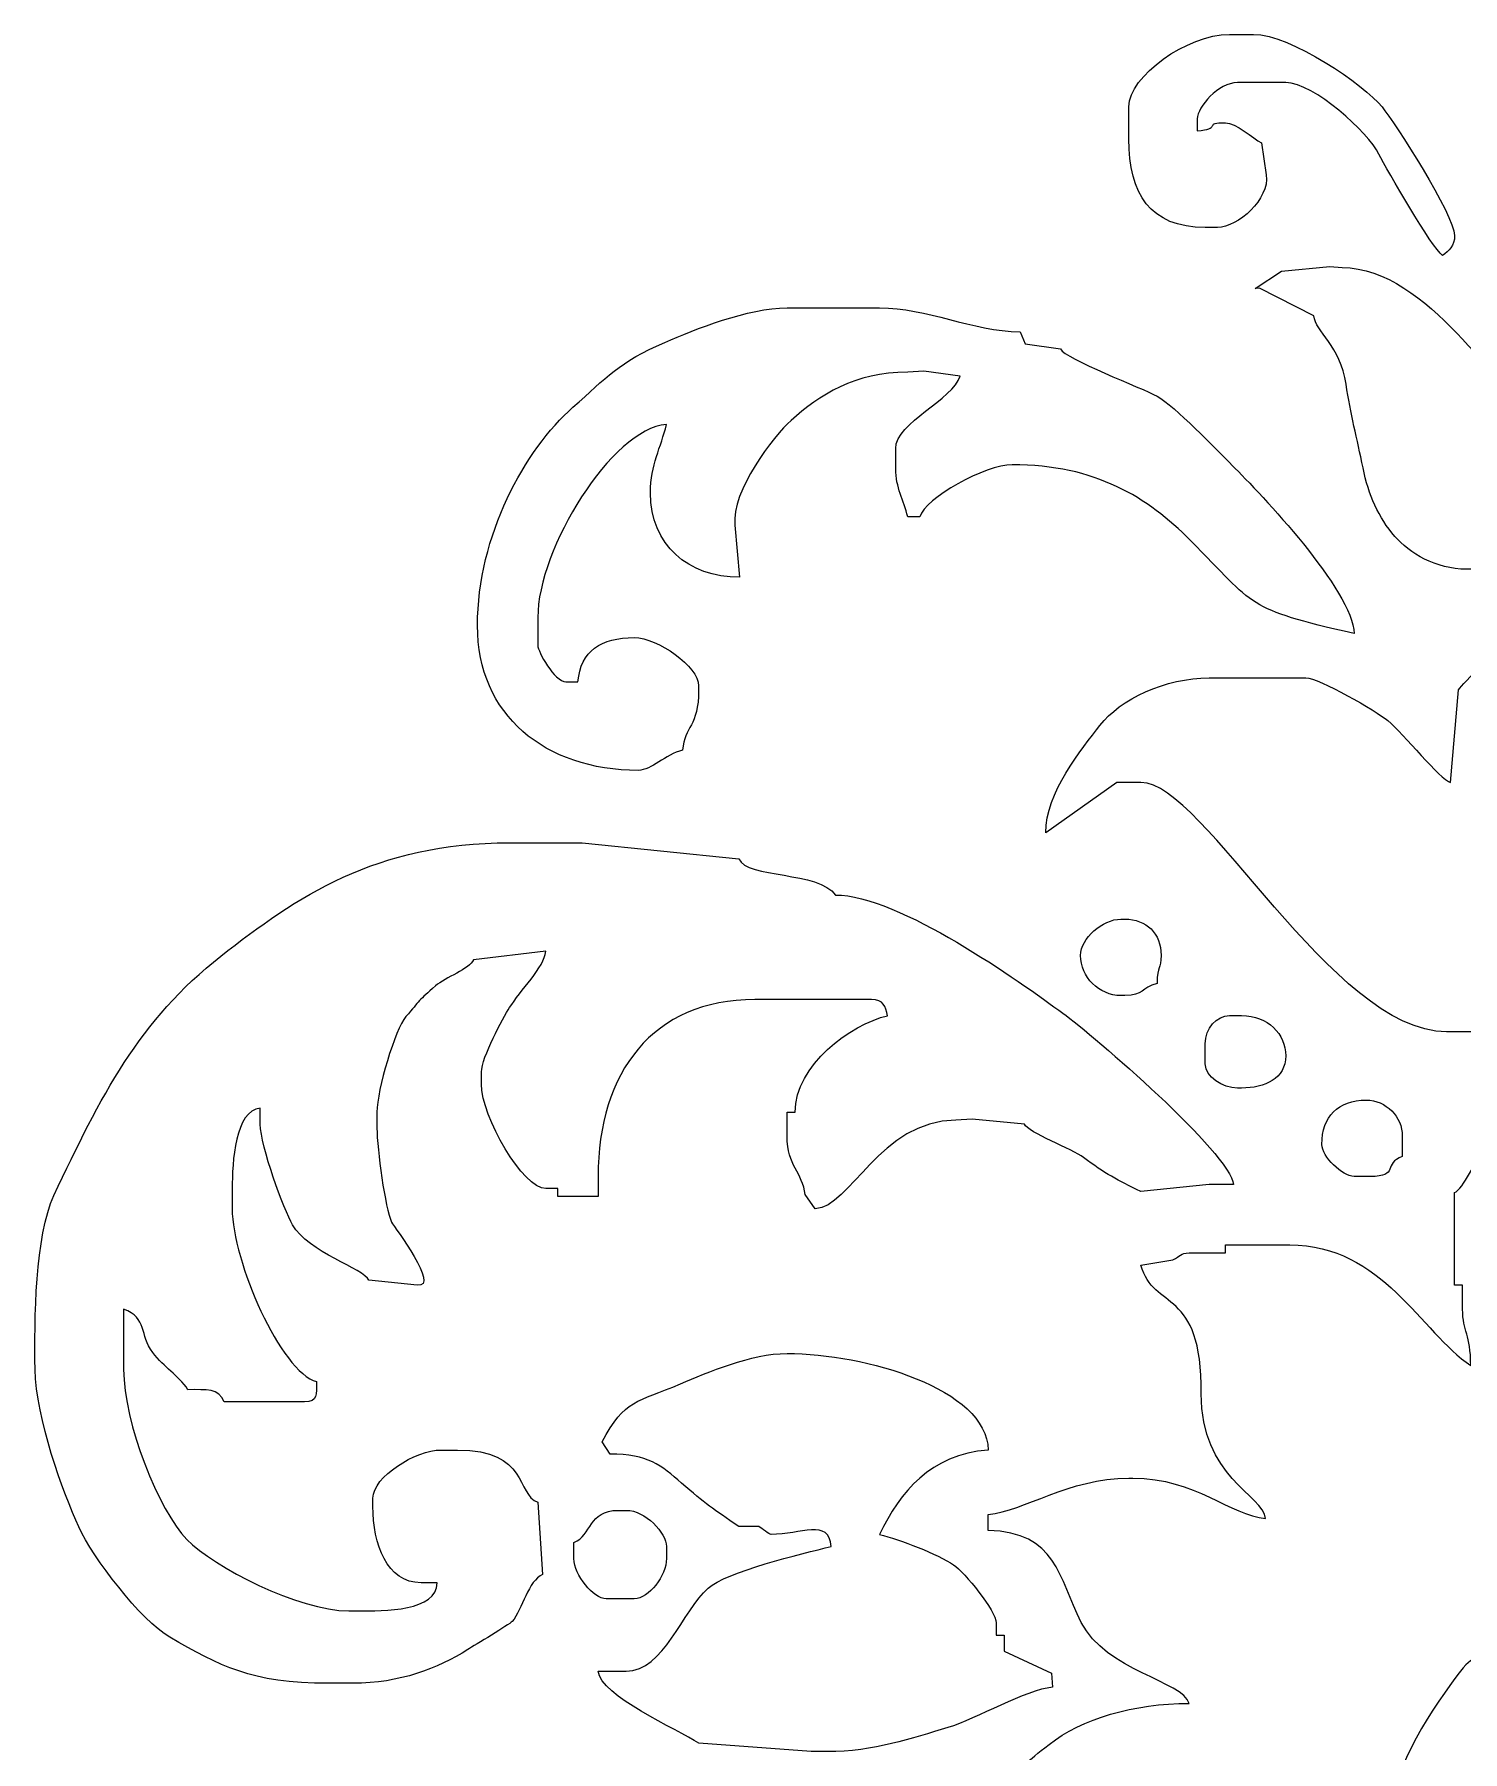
# Model space of a CAD drawing. Header units: centimetres. Extents: x -12.7 to 13.1, y -3.3 to 12.7.
# Drawn here: x 4.197 to 7.74, y 6.631 to 10.892 of the extents above; entities that cross this region are included whole.
import ezdxf

# ---------------------------------------------------------------- set-up
doc = ezdxf.new("R2010")
doc.units = ezdxf.units.CM
doc.header["$MEASUREMENT"] = 0
doc.layers.add('Layer 1', color=7, linetype='Continuous')

msp = doc.modelspace()

# ---------------------------------------------------------------- linework, layer by layer
at = {"layer": 'Layer 1', "color": 230}
for points, knots in [([(6.91196, 10.71244), (6.91196, 10.71244), (6.91196, 10.63261), (6.91196, 10.63261), (6.91196, 10.63261), (6.91196, 10.49559), (6.96405, 10.41309), (7.10146, 10.41309), (7.10146, 10.41309), (7.10146, 10.41309), (7.13138, 10.41309), (7.13138, 10.41309), (7.13138, 10.41309), (7.1833, 10.41309), (7.26104, 10.48377), (7.25278, 10.5431), (7.25278, 10.5431), (7.25278, 10.5431), (7.2411, 10.62264), (7.2411, 10.62264), (7.2411, 10.62264), (7.2192, 10.63422), (7.1775, 10.67253), (7.15133, 10.67253), (7.15133, 10.67253), (7.15133, 10.67253), (7.14136, 10.67253), (7.14136, 10.67253), (7.14136, 10.67253), (7.10232, 10.67253), (7.14026, 10.65746), (7.08152, 10.65257), (7.08152, 10.65257), (7.08152, 10.65257), (7.08152, 10.68251), (7.08152, 10.68251), (7.08152, 10.68251), (7.08152, 10.71161), (7.13455, 10.77231), (7.18126, 10.77231), (7.18126, 10.77231), (7.18126, 10.77231), (7.30093, 10.77231), (7.30093, 10.77231), (7.30093, 10.77231), (7.37159, 10.77231), (7.50537, 10.6485), (7.53222, 10.59458), (7.53222, 10.59458), (7.55173, 10.5554), (7.66371, 10.36245), (7.68991, 10.34324), (7.68991, 10.34324), (7.70563, 10.35477), (7.71983, 10.36639), (7.71983, 10.39314), (7.71983, 10.39314), (7.71983, 10.4433), (7.57115, 10.67354), (7.53991, 10.71203), (7.53991, 10.71203), (7.49552, 10.7667), (7.3135, 10.89205), (7.22115, 10.89205), (7.22115, 10.89205), (7.22115, 10.89205), (7.16131, 10.89205), (7.16131, 10.89205), (7.16131, 10.89205), (7.0564, 10.89205), (6.91196, 10.78772), (6.91196, 10.71244)], [0, 0, 0, 0, 0.0526316, 0.0526316, 0.0526316, 0.0526316, 0.1052632, 0.1052632, 0.1052632, 0.1052632, 0.1578947, 0.1578947, 0.1578947, 0.1578947, 0.2105263, 0.2105263, 0.2105263, 0.2105263, 0.2631579, 0.2631579, 0.2631579, 0.2631579, 0.3157895, 0.3157895, 0.3157895, 0.3157895, 0.3684211, 0.3684211, 0.3684211, 0.3684211, 0.4210526, 0.4210526, 0.4210526, 0.4210526, 0.4736842, 0.4736842, 0.4736842, 0.4736842, 0.5263158, 0.5263158, 0.5263158, 0.5263158, 0.5789474, 0.5789474, 0.5789474, 0.5789474, 0.6315789, 0.6315789, 0.6315789, 0.6315789, 0.6842105, 0.6842105, 0.6842105, 0.6842105, 0.7368421, 0.7368421, 0.7368421, 0.7368421, 0.7894737, 0.7894737, 0.7894737, 0.7894737, 0.8421053, 0.8421053, 0.8421053, 0.8421053, 0.8947368, 0.8947368, 0.8947368, 0.8947368, 1, 1, 1, 1]), ([(7.89937, 9.98403), (7.8296, 9.98984), (7.65707, 10.31331), (7.44058, 10.31331), (7.44058, 10.31331), (7.44058, 10.31331), (7.41038, 10.31585), (7.41038, 10.31585), (7.41038, 10.31585), (7.41038, 10.31585), (7.29021, 10.3045), (7.29021, 10.3045), (7.29021, 10.3045), (7.29021, 10.3045), (7.22557, 10.26189), (7.22557, 10.26189), (7.22557, 10.26189), (7.22557, 10.26189), (7.23598, 10.26224), (7.23598, 10.26224), (7.23598, 10.26224), (7.23598, 10.26224), (7.37077, 10.19357), (7.37077, 10.19357), (7.37077, 10.19357), (7.37499, 10.15489), (7.43665, 10.11871), (7.45058, 10.02397), (7.45058, 10.02397), (7.46127, 9.95135), (7.47805, 9.88925), (7.49272, 9.81667), (7.49272, 9.81667), (7.50643, 9.74871), (7.53099, 9.69319), (7.57175, 9.64628), (7.57175, 9.64628), (7.60757, 9.60506), (7.67283, 9.56494), (7.74977, 9.56494), (7.74977, 9.56494), (7.74977, 9.56494), (7.80961, 9.56494), (7.80961, 9.56494), (7.80961, 9.56494), (7.97919, 9.56494), (8.03271, 9.74016), (8.09884, 9.78447), (8.09884, 9.78447), (8.12164, 9.76776), (8.13981, 9.73102), (8.15233, 9.69827), (8.15233, 9.69827), (8.16613, 9.66212), (8.18974, 9.64221), (8.21005, 9.60635), (8.21005, 9.60635), (8.24744, 9.54029), (8.29689, 9.4951), (8.39805, 9.4951), (8.39805, 9.4951), (8.39805, 9.4951), (8.46788, 9.4951), (8.46788, 9.4951), (8.46788, 9.4951), (8.55707, 9.4951), (8.66422, 9.59424), (8.69713, 9.65488), (8.69713, 9.65488), (8.71805, 9.69341), (8.80698, 9.8907), (8.80698, 9.93414), (8.80698, 9.93414), (8.80698, 9.93414), (8.80698, 9.98403), (8.80698, 9.98403), (8.80698, 9.98403), (8.87002, 10.00087), (8.83207, 10.1337), (9.05633, 10.1337), (9.05633, 10.1337), (9.05633, 10.1337), (9.09912, 10.13579), (9.09912, 10.13579), (9.09912, 10.13579), (9.09912, 10.13579), (9.07627, 10.17362), (9.07627, 10.17362), (9.07627, 10.17362), (9.07627, 10.17362), (9.0264, 10.17362), (9.0264, 10.17362), (9.0264, 10.17362), (9.01141, 10.21503), (8.93165, 10.21353), (8.87679, 10.21353), (8.87679, 10.21353), (8.87679, 10.21353), (8.80698, 10.21353), (8.80698, 10.21353), (8.80698, 10.21353), (8.69944, 10.21353), (8.47329, 10.06911), (8.46461, 10.00851), (8.46461, 10.00851), (8.46461, 10.00851), (8.38406, 9.95589), (8.38406, 9.95589), (8.38406, 9.95589), (8.38406, 9.95589), (8.30829, 10.23349), (8.30829, 10.23349), (8.30829, 10.23349), (8.25847, 10.26685), (8.25029, 10.35322), (8.20855, 10.35322), (8.20855, 10.35322), (8.14639, 10.35322), (7.90679, 10.07319), (7.89937, 9.98403)], [0, 0, 0, 0, 0.0322581, 0.0322581, 0.0322581, 0.0322581, 0.0645161, 0.0645161, 0.0645161, 0.0645161, 0.0967742, 0.0967742, 0.0967742, 0.0967742, 0.1290323, 0.1290323, 0.1290323, 0.1290323, 0.1612903, 0.1612903, 0.1612903, 0.1612903, 0.1935484, 0.1935484, 0.1935484, 0.1935484, 0.2258065, 0.2258065, 0.2258065, 0.2258065, 0.2580645, 0.2580645, 0.2580645, 0.2580645, 0.2903226, 0.2903226, 0.2903226, 0.2903226, 0.3225806, 0.3225806, 0.3225806, 0.3225806, 0.3548387, 0.3548387, 0.3548387, 0.3548387, 0.3870968, 0.3870968, 0.3870968, 0.3870968, 0.4193548, 0.4193548, 0.4193548, 0.4193548, 0.4516129, 0.4516129, 0.4516129, 0.4516129, 0.483871, 0.483871, 0.483871, 0.483871, 0.516129, 0.516129, 0.516129, 0.516129, 0.5483871, 0.5483871, 0.5483871, 0.5483871, 0.5806452, 0.5806452, 0.5806452, 0.5806452, 0.6129032, 0.6129032, 0.6129032, 0.6129032, 0.6451613, 0.6451613, 0.6451613, 0.6451613, 0.6774194, 0.6774194, 0.6774194, 0.6774194, 0.7096774, 0.7096774, 0.7096774, 0.7096774, 0.7419355, 0.7419355, 0.7419355, 0.7419355, 0.7741935, 0.7741935, 0.7741935, 0.7741935, 0.8064516, 0.8064516, 0.8064516, 0.8064516, 0.8387097, 0.8387097, 0.8387097, 0.8387097, 0.8709677, 0.8709677, 0.8709677, 0.8709677, 0.9032258, 0.9032258, 0.9032258, 0.9032258, 0.9354839, 0.9354839, 0.9354839, 0.9354839, 1, 1, 1, 1]), ([(5.29624, 9.42523), (5.29624, 9.20368), (5.46321, 9.066), (5.69519, 9.066), (5.69519, 9.066), (5.72823, 9.066), (5.7618, 9.10585), (5.80491, 9.1159), (5.80491, 9.1159), (5.80992, 9.17614), (5.84479, 9.17304), (5.84479, 9.26558), (5.84479, 9.26558), (5.84479, 9.26558), (5.84479, 9.27556), (5.84479, 9.27556), (5.84479, 9.27556), (5.84479, 9.32383), (5.74264, 9.39529), (5.68522, 9.39529), (5.68522, 9.39529), (5.60288, 9.39529), (5.55197, 9.36234), (5.54558, 9.28554), (5.54558, 9.28554), (5.54558, 9.28554), (5.51567, 9.28554), (5.51567, 9.28554), (5.51567, 9.28554), (5.48701, 9.28554), (5.44585, 9.36233), (5.44585, 9.37533), (5.44585, 9.37533), (5.44585, 9.37533), (5.44585, 9.44518), (5.44585, 9.44518), (5.44585, 9.44518), (5.44585, 9.61575), (5.62885, 9.9128), (5.76501, 9.92414), (5.76501, 9.92414), (5.75158, 9.8665), (5.72512, 9.8253), (5.72512, 9.75451), (5.72512, 9.75451), (5.72512, 9.62566), (5.81878, 9.54497), (5.9461, 9.54514), (5.9461, 9.54514), (5.9461, 9.54514), (5.93456, 9.67468), (5.93456, 9.67468), (5.93456, 9.67468), (5.92561, 9.75831), (6.03047, 9.89541), (6.07402, 9.93429), (6.07402, 9.93429), (6.14405, 9.99684), (6.23169, 10.05385), (6.36343, 10.05385), (6.36343, 10.05385), (6.36343, 10.05385), (6.40366, 10.05607), (6.40366, 10.05607), (6.40366, 10.05607), (6.40366, 10.05607), (6.49309, 10.04387), (6.49309, 10.04387), (6.49309, 10.04387), (6.47764, 9.98599), (6.33351, 9.92956), (6.33351, 9.86427), (6.33351, 9.86427), (6.33351, 9.86427), (6.33351, 9.81437), (6.33351, 9.81437), (6.33351, 9.81437), (6.33351, 9.76683), (6.35361, 9.73681), (6.36343, 9.69464), (6.36343, 9.69464), (6.36343, 9.69464), (6.39335, 9.69464), (6.39335, 9.69464), (6.39335, 9.69464), (6.40583, 9.74141), (6.55564, 9.82435), (6.62274, 9.82435), (6.62274, 9.82435), (6.82916, 9.82435), (6.9596, 9.74245), (7.06399, 9.63717), (7.06399, 9.63717), (7.22994, 9.46982), (7.19864, 9.46863), (7.47051, 9.40527), (7.47051, 9.40527), (7.46814, 9.51186), (7.2382, 9.7531), (7.16883, 9.82188), (7.16883, 9.82188), (7.12684, 9.86352), (7.02616, 9.96972), (6.98195, 9.99414), (6.98195, 9.99414), (6.94487, 10.01462), (6.75313, 10.0872), (6.7421, 10.11151), (6.7421, 10.11151), (6.7421, 10.11151), (6.65453, 10.12442), (6.65453, 10.12442), (6.65453, 10.12442), (6.65453, 10.12442), (6.64269, 10.15364), (6.64269, 10.15364), (6.64269, 10.15364), (6.52258, 10.15632), (6.41044, 10.21351), (6.29362, 10.21351), (6.29362, 10.21351), (6.29362, 10.21351), (6.06422, 10.21351), (6.06422, 10.21351), (6.06422, 10.21351), (5.96695, 10.21351), (5.83582, 10.15996), (5.76089, 10.12782), (5.76089, 10.12782), (5.64664, 10.07881), (5.6172, 10.04085), (5.5329, 9.96677), (5.5329, 9.96677), (5.41424, 9.86247), (5.29624, 9.64813), (5.29624, 9.42523)], [0, 0, 0, 0, 0.0285714, 0.0285714, 0.0285714, 0.0285714, 0.0571429, 0.0571429, 0.0571429, 0.0571429, 0.0857143, 0.0857143, 0.0857143, 0.0857143, 0.1142857, 0.1142857, 0.1142857, 0.1142857, 0.1428571, 0.1428571, 0.1428571, 0.1428571, 0.1714286, 0.1714286, 0.1714286, 0.1714286, 0.2, 0.2, 0.2, 0.2, 0.2285714, 0.2285714, 0.2285714, 0.2285714, 0.2571429, 0.2571429, 0.2571429, 0.2571429, 0.2857143, 0.2857143, 0.2857143, 0.2857143, 0.3142857, 0.3142857, 0.3142857, 0.3142857, 0.3428571, 0.3428571, 0.3428571, 0.3428571, 0.3714286, 0.3714286, 0.3714286, 0.3714286, 0.4, 0.4, 0.4, 0.4, 0.4285714, 0.4285714, 0.4285714, 0.4285714, 0.4571429, 0.4571429, 0.4571429, 0.4571429, 0.4857143, 0.4857143, 0.4857143, 0.4857143, 0.5142857, 0.5142857, 0.5142857, 0.5142857, 0.5428571, 0.5428571, 0.5428571, 0.5428571, 0.5714286, 0.5714286, 0.5714286, 0.5714286, 0.6, 0.6, 0.6, 0.6, 0.6285714, 0.6285714, 0.6285714, 0.6285714, 0.6571429, 0.6571429, 0.6571429, 0.6571429, 0.6857143, 0.6857143, 0.6857143, 0.6857143, 0.7142857, 0.7142857, 0.7142857, 0.7142857, 0.7428571, 0.7428571, 0.7428571, 0.7428571, 0.7714286, 0.7714286, 0.7714286, 0.7714286, 0.8, 0.8, 0.8, 0.8, 0.8285714, 0.8285714, 0.8285714, 0.8285714, 0.8571429, 0.8571429, 0.8571429, 0.8571429, 0.8857143, 0.8857143, 0.8857143, 0.8857143, 0.9142857, 0.9142857, 0.9142857, 0.9142857, 0.9428571, 0.9428571, 0.9428571, 0.9428571, 1, 1, 1, 1]), ([(7.72983, 9.26559), (7.72983, 9.26559), (7.70988, 9.03609), (7.70988, 9.03609), (7.70988, 9.03609), (7.68426, 9.04293), (7.59344, 9.15671), (7.55415, 9.18961), (7.55415, 9.18961), (7.52647, 9.21278), (7.38264, 9.29551), (7.35083, 9.29551), (7.35083, 9.29551), (7.35083, 9.29551), (7.11145, 9.29551), (7.11145, 9.29551), (7.11145, 9.29551), (7.00146, 9.29551), (6.89018, 9.24187), (6.84028, 9.17767), (6.84028, 9.17767), (6.79497, 9.11939), (6.7046, 9.00887), (6.70592, 8.9113), (6.70592, 8.9113), (6.70592, 8.9113), (6.88207, 9.03609), (6.88207, 9.03609), (6.88207, 9.03609), (6.88207, 9.03609), (6.9419, 9.03609), (6.9419, 9.03609), (6.9419, 9.03609), (7.09833, 9.03609), (7.41645, 8.41743), (7.6999, 8.41743), (7.6999, 8.41743), (7.6999, 8.41743), (7.79964, 8.41743), (7.79964, 8.41743), (7.79964, 8.41743), (7.83834, 8.41743), (7.80147, 8.43588), (7.86946, 8.43739), (7.86946, 8.43739), (7.88034, 8.45794), (8.03582, 8.57709), (8.05896, 8.57709), (8.05896, 8.57709), (8.05896, 8.57709), (8.08766, 8.57669), (8.08766, 8.57669), (8.08766, 8.57669), (8.08766, 8.57669), (8.09885, 8.53718), (8.09885, 8.53718), (8.09885, 8.53718), (8.16257, 8.53187), (8.18624, 8.42741), (8.36814, 8.42741), (8.36814, 8.42741), (8.36814, 8.42741), (8.43796, 8.42741), (8.43796, 8.42741), (8.43796, 8.42741), (8.44584, 8.44693), (8.57106, 8.51459), (8.59761, 8.5371), (8.59761, 8.5371), (8.64661, 8.57862), (8.69803, 8.62222), (8.74464, 8.6694), (8.74464, 8.6694), (8.77466, 8.6998), (8.85374, 8.77402), (8.88491, 8.79848), (8.88491, 8.79848), (8.91118, 8.81908), (9.04949, 8.88944), (9.05667, 8.90385), (9.05667, 8.90385), (9.05667, 8.90385), (9.15606, 8.91634), (9.15606, 8.91634), (9.15606, 8.91634), (9.23378, 8.92665), (9.33681, 8.82558), (9.37549, 8.81657), (9.37549, 8.81657), (9.37549, 8.81657), (9.37549, 8.95626), (9.37549, 8.95626), (9.37549, 8.95626), (9.32931, 8.97299), (9.35879, 9.03259), (9.30026, 9.09054), (9.30026, 9.09054), (9.27252, 9.11799), (9.18496, 9.16102), (9.17601, 9.18576), (9.17601, 9.18576), (9.0752, 9.18576), (9.01571, 9.23565), (8.88678, 9.23565), (8.88678, 9.23565), (8.88678, 9.23565), (8.79701, 9.23565), (8.79701, 9.23565), (8.79701, 9.23565), (8.71192, 9.23565), (8.57441, 9.20806), (8.52228, 9.17123), (8.52228, 9.17123), (8.49046, 9.14876), (8.33852, 9.03777), (8.31828, 9.03609), (8.31828, 9.03609), (8.32269, 9.05503), (8.3482, 9.158), (8.3482, 9.1658), (8.3482, 9.1658), (8.3482, 9.1658), (8.3482, 9.21569), (8.3482, 9.21569), (8.3482, 9.21569), (8.3482, 9.32566), (8.26934, 9.35251), (8.22442, 9.41117), (8.22442, 9.41117), (8.20084, 9.44196), (8.17401, 9.45201), (8.14115, 9.4875), (8.14115, 9.4875), (8.12757, 9.50216), (8.07829, 9.57491), (8.06894, 9.57491), (8.06894, 9.57491), (8.04583, 9.57491), (7.75346, 9.30089), (7.72983, 9.26559)], [0, 0, 0, 0, 0.0277778, 0.0277778, 0.0277778, 0.0277778, 0.0555556, 0.0555556, 0.0555556, 0.0555556, 0.0833333, 0.0833333, 0.0833333, 0.0833333, 0.1111111, 0.1111111, 0.1111111, 0.1111111, 0.1388889, 0.1388889, 0.1388889, 0.1388889, 0.1666667, 0.1666667, 0.1666667, 0.1666667, 0.1944444, 0.1944444, 0.1944444, 0.1944444, 0.2222222, 0.2222222, 0.2222222, 0.2222222, 0.25, 0.25, 0.25, 0.25, 0.2777778, 0.2777778, 0.2777778, 0.2777778, 0.3055556, 0.3055556, 0.3055556, 0.3055556, 0.3333333, 0.3333333, 0.3333333, 0.3333333, 0.3611111, 0.3611111, 0.3611111, 0.3611111, 0.3888889, 0.3888889, 0.3888889, 0.3888889, 0.4166667, 0.4166667, 0.4166667, 0.4166667, 0.4444444, 0.4444444, 0.4444444, 0.4444444, 0.4722222, 0.4722222, 0.4722222, 0.4722222, 0.5, 0.5, 0.5, 0.5, 0.5277778, 0.5277778, 0.5277778, 0.5277778, 0.5555556, 0.5555556, 0.5555556, 0.5555556, 0.5833333, 0.5833333, 0.5833333, 0.5833333, 0.6111111, 0.6111111, 0.6111111, 0.6111111, 0.6388889, 0.6388889, 0.6388889, 0.6388889, 0.6666667, 0.6666667, 0.6666667, 0.6666667, 0.6944444, 0.6944444, 0.6944444, 0.6944444, 0.7222222, 0.7222222, 0.7222222, 0.7222222, 0.75, 0.75, 0.75, 0.75, 0.7777778, 0.7777778, 0.7777778, 0.7777778, 0.8055556, 0.8055556, 0.8055556, 0.8055556, 0.8333333, 0.8333333, 0.8333333, 0.8333333, 0.8611111, 0.8611111, 0.8611111, 0.8611111, 0.8888889, 0.8888889, 0.8888889, 0.8888889, 0.9166667, 0.9166667, 0.9166667, 0.9166667, 0.9444444, 0.9444444, 0.9444444, 0.9444444, 1, 1, 1, 1]), ([(4.92722, 6.80095), (4.92722, 6.80095), (4.98706, 6.80095), (4.98706, 6.80095), (4.98706, 6.80095), (5.10436, 6.80095), (5.19659, 6.83723), (5.27237, 6.8847), (5.27237, 6.8847), (5.28973, 6.89558), (5.37502, 6.9461), (5.38228, 6.95435), (5.38228, 6.95435), (5.40822, 6.98384), (5.42209, 7.05673), (5.45792, 7.07053), (5.45792, 7.07053), (5.45792, 7.07053), (5.44585, 7.24997), (5.44585, 7.24997), (5.44585, 7.24997), (5.39158, 7.26962), (5.42376, 7.37969), (5.24637, 7.37969), (5.24637, 7.37969), (5.24637, 7.37969), (5.20648, 7.37969), (5.20648, 7.37969), (5.20648, 7.37969), (5.14226, 7.37969), (5.03693, 7.31346), (5.03693, 7.25995), (5.03693, 7.25995), (5.03693, 7.25995), (5.03693, 7.23999), (5.03693, 7.23999), (5.03693, 7.23999), (5.03693, 7.14661), (5.07081, 7.05041), (5.15661, 7.05041), (5.15661, 7.05041), (5.15661, 7.05041), (5.19651, 7.05041), (5.19651, 7.05041), (5.19651, 7.05041), (5.19492, 6.9792), (5.06703, 6.98056), (4.99703, 6.98056), (4.99703, 6.98056), (4.99703, 6.98056), (4.97708, 6.98056), (4.97708, 6.98056), (4.97708, 6.98056), (4.85251, 6.98056), (4.64159, 7.08967), (4.57549, 7.15751), (4.57549, 7.15751), (4.50624, 7.22859), (4.41856, 7.44731), (4.41856, 7.57925), (4.41856, 7.57925), (4.41856, 7.57925), (4.41856, 7.72892), (4.41856, 7.72892), (4.41856, 7.72892), (4.47796, 7.70741), (4.45784, 7.66528), (4.49081, 7.6216), (4.49081, 7.6216), (4.51978, 7.58322), (4.55304, 7.56687), (4.57813, 7.52936), (4.57813, 7.52936), (4.62503, 7.52936), (4.65431, 7.5331), (4.6679, 7.49943), (4.6679, 7.49943), (4.6679, 7.49943), (4.86737, 7.49943), (4.86737, 7.49943), (4.86737, 7.49943), (4.90054, 7.49943), (4.89659, 7.51734), (4.8973, 7.54932), (4.8973, 7.54932), (4.80852, 7.57303), (4.68785, 7.84878), (4.68785, 7.97838), (4.68785, 7.97838), (4.68785, 7.97838), (4.68785, 8.02827), (4.68785, 8.02827), (4.68785, 8.02827), (4.68785, 8.09425), (4.69517, 8.22264), (4.75766, 8.22784), (4.75766, 8.22784), (4.75766, 8.22784), (4.75766, 8.18792), (4.75766, 8.18792), (4.75766, 8.18792), (4.75766, 8.13419), (4.8165, 7.97525), (4.8375, 7.93852), (4.8375, 7.93852), (4.87648, 7.87026), (5.01442, 7.82985), (5.02718, 7.80071), (5.02718, 7.80071), (5.02718, 7.80071), (5.14663, 7.7888), (5.14663, 7.7888), (5.14663, 7.7888), (5.20582, 7.78192), (5.08965, 7.93207), (5.0834, 7.94505), (5.0834, 7.94505), (5.06735, 7.97838), (5.04691, 8.12702), (5.04691, 8.17794), (5.04691, 8.17794), (5.04691, 8.17794), (5.04691, 8.21786), (5.04691, 8.21786), (5.04691, 8.21786), (5.04691, 8.27351), (5.092, 8.424), (5.1189, 8.45515), (5.1189, 8.45515), (5.15348, 8.49518), (5.14986, 8.4949), (5.19236, 8.53133), (5.19236, 8.53133), (5.21624, 8.55181), (5.27703, 8.57412), (5.28647, 8.5957), (5.28647, 8.5957), (5.28647, 8.5957), (5.46579, 8.61699), (5.46579, 8.61699), (5.46579, 8.61699), (5.46255, 8.57801), (5.40154, 8.51864), (5.37587, 8.47746), (5.37587, 8.47746), (5.36012, 8.4522), (5.30622, 8.35311), (5.30622, 8.31765), (5.30622, 8.31765), (5.30622, 8.31765), (5.30622, 8.28771), (5.30622, 8.28771), (5.30622, 8.28771), (5.30622, 8.20567), (5.40906, 8.02827), (5.46579, 8.02827), (5.46579, 8.02827), (5.46579, 8.02827), (5.49572, 8.02827), (5.49572, 8.02827), (5.49572, 8.02827), (5.49572, 8.02827), (5.49572, 8.00832), (5.49572, 8.00832), (5.49572, 8.00832), (5.49572, 8.00832), (5.59546, 8.00832), (5.59546, 8.00832), (5.59546, 8.00832), (5.59546, 8.00832), (5.59546, 8.05821), (5.59546, 8.05821), (5.59546, 8.05821), (5.59546, 8.31649), (5.73072, 8.49725), (5.98443, 8.49725), (5.98443, 8.49725), (5.98443, 8.49725), (6.27367, 8.49725), (6.27367, 8.49725), (6.27367, 8.49725), (6.30397, 8.49725), (6.30753, 8.47994), (6.31357, 8.45734), (6.31357, 8.45734), (6.22156, 8.43589), (6.08417, 8.33409), (6.08417, 8.21786), (6.08417, 8.21786), (6.08417, 8.21786), (6.06422, 8.21786), (6.06422, 8.21786), (6.06422, 8.21786), (6.06422, 8.21786), (6.06422, 8.15799), (6.06422, 8.15799), (6.06422, 8.15799), (6.06422, 8.08537), (6.10279, 8.06776), (6.1091, 8.0133), (6.1091, 8.0133), (6.1091, 8.0133), (6.13403, 7.97838), (6.13403, 7.97838), (6.13403, 7.97838), (6.22012, 7.9803), (6.29467, 8.1979), (6.48312, 8.1979), (6.48312, 8.1979), (6.48312, 8.1979), (6.52326, 8.2002), (6.52326, 8.2002), (6.52326, 8.2002), (6.52326, 8.2002), (6.65267, 8.18792), (6.65267, 8.18792), (6.65267, 8.18792), (6.6607, 8.168), (6.77303, 8.12571), (6.7997, 8.10552), (6.7997, 8.10552), (6.85289, 8.06524), (6.88319, 8.04938), (6.94155, 8.02109), (6.94155, 8.02109), (6.94155, 8.02109), (7.11145, 8.03825), (7.11145, 8.03825), (7.11145, 8.03825), (7.11145, 8.03825), (7.1713, 8.03825), (7.1713, 8.03825), (7.1713, 8.03825), (7.16487, 8.11562), (6.8231, 8.40888), (6.74842, 8.46333), (6.74842, 8.46333), (6.6411, 8.54159), (6.3418, 8.75669), (6.1839, 8.75669), (6.1839, 8.75669), (6.14379, 8.81661), (5.96435, 8.79736), (5.9445, 8.84622), (5.9445, 8.84622), (5.9445, 8.84622), (5.55556, 8.8864), (5.55556, 8.8864), (5.55556, 8.8864), (5.55556, 8.8864), (5.37603, 8.8864), (5.37603, 8.8864), (5.37603, 8.8864), (5.04319, 8.8864), (4.84687, 8.7518), (4.65978, 8.60515), (4.65978, 8.60515), (4.4578, 8.44682), (4.36122, 8.25653), (4.24587, 8.01146), (4.24587, 8.01146), (4.19852, 7.91088), (4.19717, 7.70317), (4.199, 7.57912), (4.199, 7.57912), (4.20077, 7.45969), (4.26844, 7.27324), (4.30749, 7.18874), (4.30749, 7.18874), (4.34247, 7.11307), (4.46087, 6.95677), (4.53302, 6.91547), (4.53302, 6.91547), (4.65766, 6.84411), (4.73277, 6.80095), (4.92722, 6.80095)], [0, 0, 0, 0, 0.0142857, 0.0142857, 0.0142857, 0.0142857, 0.0285714, 0.0285714, 0.0285714, 0.0285714, 0.0428571, 0.0428571, 0.0428571, 0.0428571, 0.0571429, 0.0571429, 0.0571429, 0.0571429, 0.0714286, 0.0714286, 0.0714286, 0.0714286, 0.0857143, 0.0857143, 0.0857143, 0.0857143, 0.1, 0.1, 0.1, 0.1, 0.1142857, 0.1142857, 0.1142857, 0.1142857, 0.1285714, 0.1285714, 0.1285714, 0.1285714, 0.1428571, 0.1428571, 0.1428571, 0.1428571, 0.1571429, 0.1571429, 0.1571429, 0.1571429, 0.1714286, 0.1714286, 0.1714286, 0.1714286, 0.1857143, 0.1857143, 0.1857143, 0.1857143, 0.2, 0.2, 0.2, 0.2, 0.2142857, 0.2142857, 0.2142857, 0.2142857, 0.2285714, 0.2285714, 0.2285714, 0.2285714, 0.2428571, 0.2428571, 0.2428571, 0.2428571, 0.2571429, 0.2571429, 0.2571429, 0.2571429, 0.2714286, 0.2714286, 0.2714286, 0.2714286, 0.2857143, 0.2857143, 0.2857143, 0.2857143, 0.3, 0.3, 0.3, 0.3, 0.3142857, 0.3142857, 0.3142857, 0.3142857, 0.3285714, 0.3285714, 0.3285714, 0.3285714, 0.3428571, 0.3428571, 0.3428571, 0.3428571, 0.3571429, 0.3571429, 0.3571429, 0.3571429, 0.3714286, 0.3714286, 0.3714286, 0.3714286, 0.3857143, 0.3857143, 0.3857143, 0.3857143, 0.4, 0.4, 0.4, 0.4, 0.4142857, 0.4142857, 0.4142857, 0.4142857, 0.4285714, 0.4285714, 0.4285714, 0.4285714, 0.4428571, 0.4428571, 0.4428571, 0.4428571, 0.4571429, 0.4571429, 0.4571429, 0.4571429, 0.4714286, 0.4714286, 0.4714286, 0.4714286, 0.4857143, 0.4857143, 0.4857143, 0.4857143, 0.5, 0.5, 0.5, 0.5, 0.5142857, 0.5142857, 0.5142857, 0.5142857, 0.5285714, 0.5285714, 0.5285714, 0.5285714, 0.5428571, 0.5428571, 0.5428571, 0.5428571, 0.5571429, 0.5571429, 0.5571429, 0.5571429, 0.5714286, 0.5714286, 0.5714286, 0.5714286, 0.5857143, 0.5857143, 0.5857143, 0.5857143, 0.6, 0.6, 0.6, 0.6, 0.6142857, 0.6142857, 0.6142857, 0.6142857, 0.6285714, 0.6285714, 0.6285714, 0.6285714, 0.6428571, 0.6428571, 0.6428571, 0.6428571, 0.6571429, 0.6571429, 0.6571429, 0.6571429, 0.6714286, 0.6714286, 0.6714286, 0.6714286, 0.6857143, 0.6857143, 0.6857143, 0.6857143, 0.7, 0.7, 0.7, 0.7, 0.7142857, 0.7142857, 0.7142857, 0.7142857, 0.7285714, 0.7285714, 0.7285714, 0.7285714, 0.7428571, 0.7428571, 0.7428571, 0.7428571, 0.7571429, 0.7571429, 0.7571429, 0.7571429, 0.7714286, 0.7714286, 0.7714286, 0.7714286, 0.7857143, 0.7857143, 0.7857143, 0.7857143, 0.8, 0.8, 0.8, 0.8, 0.8142857, 0.8142857, 0.8142857, 0.8142857, 0.8285714, 0.8285714, 0.8285714, 0.8285714, 0.8428571, 0.8428571, 0.8428571, 0.8428571, 0.8571429, 0.8571429, 0.8571429, 0.8571429, 0.8714286, 0.8714286, 0.8714286, 0.8714286, 0.8857143, 0.8857143, 0.8857143, 0.8857143, 0.9, 0.9, 0.9, 0.9, 0.9142857, 0.9142857, 0.9142857, 0.9142857, 0.9285714, 0.9285714, 0.9285714, 0.9285714, 0.9428571, 0.9428571, 0.9428571, 0.9428571, 0.9571429, 0.9571429, 0.9571429, 0.9571429, 0.9714286, 0.9714286, 0.9714286, 0.9714286, 1, 1, 1, 1]), ([(6.79228, 8.60703), (6.79228, 8.55328), (6.83779, 8.50725), (6.89202, 8.50725), (6.89202, 8.50725), (6.89202, 8.50725), (6.902, 8.50725), (6.902, 8.50725), (6.902, 8.50725), (6.94913, 8.50725), (6.94185, 8.52652), (6.98178, 8.53719), (6.98178, 8.53719), (6.9828, 8.58326), (6.99176, 8.57062), (6.99176, 8.60703), (6.99176, 8.60703), (6.99176, 8.66176), (6.95566, 8.69683), (6.902, 8.69683), (6.902, 8.69683), (6.902, 8.69683), (6.89202, 8.69683), (6.89202, 8.69683), (6.89202, 8.69683), (6.84671, 8.69683), (6.79228, 8.64943), (6.79228, 8.60703)], [0, 0, 0, 0, 0.125, 0.125, 0.125, 0.125, 0.25, 0.25, 0.25, 0.25, 0.375, 0.375, 0.375, 0.375, 0.5, 0.5, 0.5, 0.5, 0.625, 0.625, 0.625, 0.625, 0.75, 0.75, 0.75, 0.75, 1, 1, 1, 1]), ([(7.10147, 8.38752), (7.10147, 8.38752), (7.10147, 8.33763), (7.10147, 8.33763), (7.10147, 8.33763), (7.10147, 8.3053), (7.14482, 8.27776), (7.18127, 8.27776), (7.18127, 8.27776), (7.18127, 8.27776), (7.19123, 8.27776), (7.19123, 8.27776), (7.19123, 8.27776), (7.24882, 8.27776), (7.30094, 8.30102), (7.30094, 8.35758), (7.30094, 8.35758), (7.30094, 8.41149), (7.25722, 8.45737), (7.19123, 8.45737), (7.19123, 8.45737), (7.19123, 8.45737), (7.16132, 8.45737), (7.16132, 8.45737), (7.16132, 8.45737), (7.13026, 8.45737), (7.10147, 8.42579), (7.10147, 8.38752)], [0, 0, 0, 0, 0.125, 0.125, 0.125, 0.125, 0.25, 0.25, 0.25, 0.25, 0.375, 0.375, 0.375, 0.375, 0.5, 0.5, 0.5, 0.5, 0.625, 0.625, 0.625, 0.625, 0.75, 0.75, 0.75, 0.75, 1, 1, 1, 1]), ([(7.71985, 8.0183), (7.71985, 8.0183), (7.71985, 7.7888), (7.71985, 7.7888), (7.71985, 7.7888), (7.71985, 7.7888), (7.7398, 7.7888), (7.7398, 7.7888), (7.7398, 7.7888), (7.7398, 7.7888), (7.7398, 7.72892), (7.7398, 7.72892), (7.7398, 7.72892), (7.7398, 7.67301), (7.75975, 7.66767), (7.75975, 7.58923), (7.75975, 7.58923), (7.6369, 7.67153), (7.54129, 7.88857), (7.31093, 7.88857), (7.31093, 7.88857), (7.31093, 7.88857), (7.15135, 7.88857), (7.15135, 7.88857), (7.15135, 7.88857), (7.15135, 7.88857), (7.15135, 7.86863), (7.15135, 7.86863), (7.15135, 7.86863), (7.15135, 7.86863), (7.06159, 7.86863), (7.06159, 7.86863), (7.06159, 7.86863), (7.03923, 7.86863), (7.03969, 7.86072), (7.02135, 7.85125), (7.02135, 7.85125), (7.02135, 7.85125), (6.9419, 7.83869), (6.9419, 7.83869), (6.9419, 7.83869), (6.97299, 7.72219), (7.09311, 7.78686), (7.09147, 7.51934), (7.09147, 7.51934), (7.09021, 7.31352), (7.24485, 7.2672), (7.25109, 7.21005), (7.25109, 7.21005), (7.16381, 7.21732), (7.07689, 7.30984), (6.92195, 7.30984), (6.92195, 7.30984), (6.92195, 7.30984), (6.91198, 7.30984), (6.91198, 7.30984), (6.91198, 7.30984), (6.76108, 7.30984), (6.65291, 7.22753), (6.5629, 7.22003), (6.5629, 7.22003), (6.5629, 7.22003), (6.5629, 7.18012), (6.5629, 7.18012), (6.5629, 7.18012), (6.73235, 7.17635), (6.73771, 7.06286), (6.79377, 6.95209), (6.79377, 6.95209), (6.8544, 6.83227), (7.04716, 6.80515), (7.06159, 6.75106), (7.06159, 6.75106), (6.92452, 6.75106), (6.79392, 6.71272), (6.71429, 6.64949), (6.71429, 6.64949), (6.65532, 6.60266), (6.64772, 6.60179), (6.61276, 6.53155), (6.61276, 6.53155), (6.60379, 6.51352), (6.54296, 6.38332), (6.54296, 6.37189), (6.54296, 6.37189), (6.54296, 6.37189), (6.54348, 6.32959), (6.54348, 6.32959), (6.54348, 6.32959), (6.54348, 6.32959), (6.66264, 6.35193), (6.66264, 6.35193), (6.66264, 6.35193), (6.66264, 6.35193), (6.66264, 6.37189), (6.66264, 6.37189), (6.66264, 6.37189), (6.66264, 6.37189), (6.70254, 6.37189), (6.70254, 6.37189), (6.70254, 6.37189), (6.73155, 6.37189), (6.72456, 6.38874), (6.75593, 6.3983), (6.75593, 6.3983), (6.78205, 6.40626), (6.81259, 6.3999), (6.84005, 6.40394), (6.84005, 6.40394), (6.89273, 6.41169), (6.93401, 6.42178), (7.00174, 6.42178), (7.00174, 6.42178), (7.00174, 6.42178), (7.14138, 6.42178), (7.14138, 6.42178), (7.14138, 6.42178), (7.25393, 6.42178), (7.44576, 6.28417), (7.49845, 6.21025), (7.49845, 6.21025), (7.58498, 6.08882), (7.65004, 6.00182), (7.65004, 5.79314), (7.65004, 5.79314), (7.6823, 5.79583), (7.83954, 5.87901), (7.83954, 5.91289), (7.83954, 5.91289), (7.83954, 5.91289), (7.83954, 5.92287), (7.83954, 5.92287), (7.83954, 5.92287), (7.83954, 6.00831), (7.77521, 6.19421), (7.75113, 6.26347), (7.75113, 6.26347), (7.73286, 6.31599), (7.70866, 6.36201), (7.68035, 6.40221), (7.68035, 6.40221), (7.66498, 6.424), (7.57025, 6.4933), (7.57025, 6.51158), (7.57025, 6.51158), (7.57025, 6.60439), (7.69345, 6.78127), (7.74128, 6.83939), (7.74128, 6.83939), (7.76332, 6.86618), (8.00264, 7.07036), (8.01906, 7.07036), (8.01906, 7.07036), (8.01906, 7.07036), (8.03901, 7.07036), (8.03901, 7.07036), (8.03901, 7.07036), (8.15757, 7.07036), (8.4978, 6.67193), (8.4978, 6.52156), (8.4978, 6.52156), (8.4978, 6.52156), (8.4978, 6.51158), (8.4978, 6.51158), (8.4978, 6.51158), (8.4978, 6.4884), (8.43123, 6.41564), (8.41091, 6.37898), (8.41091, 6.37898), (8.39296, 6.34656), (8.33442, 6.26749), (8.32198, 6.23846), (8.32198, 6.23846), (8.28773, 6.15852), (8.28239, 6.17767), (8.26242, 6.06855), (8.26242, 6.06855), (8.25154, 6.00913), (8.22851, 5.92432), (8.2292, 5.8745), (8.2292, 5.8745), (8.2292, 5.8745), (8.40841, 5.80307), (8.40841, 5.80307), (8.40841, 5.80307), (8.40841, 5.80307), (8.41801, 5.89293), (8.41801, 5.89293), (8.41801, 5.89293), (8.45592, 5.90824), (8.44824, 5.97805), (8.46771, 6.02283), (8.46771, 6.02283), (8.48742, 6.06812), (8.50876, 6.10092), (8.52769, 6.14241), (8.52769, 6.14241), (8.55175, 6.1951), (8.65567, 6.31042), (8.7272, 6.31201), (8.7272, 6.31201), (8.75768, 6.36964), (8.95698, 6.4118), (9.05634, 6.4118), (9.05634, 6.4118), (9.12993, 6.4118), (9.2296, 6.39968), (9.3051, 6.39127), (9.3051, 6.39127), (9.38686, 6.38218), (9.44398, 6.32792), (9.51512, 6.32199), (9.51512, 6.32199), (9.51512, 6.32199), (9.51512, 6.35193), (9.51512, 6.35193), (9.51512, 6.35193), (9.51512, 6.40292), (9.44205, 6.56758), (9.41855, 6.59457), (9.41855, 6.59457), (9.39832, 6.61778), (9.35341, 6.65515), (9.32183, 6.66744), (9.32183, 6.66744), (9.30816, 6.67275), (9.18634, 6.71114), (9.18599, 6.71114), (9.18599, 6.71114), (9.18599, 6.71114), (9.01644, 6.71114), (9.01644, 6.71114), (9.01644, 6.71114), (9.02163, 6.77358), (9.07751, 6.75839), (9.12615, 6.79097), (9.12615, 6.79097), (9.26063, 6.79097), (9.38116, 6.89521), (9.43221, 6.98368), (9.43221, 6.98368), (9.4583, 7.02888), (9.48723, 7.12583), (9.51236, 7.15295), (9.51236, 7.15295), (9.5358, 7.17824), (9.61857, 7.26044), (9.64479, 7.26993), (9.64479, 7.26993), (9.64479, 7.26993), (9.64425, 7.2984), (9.64425, 7.2984), (9.64425, 7.2984), (9.64425, 7.2984), (9.53126, 7.3392), (9.53126, 7.3392), (9.53126, 7.3392), (9.53126, 7.3392), (9.53507, 7.34976), (9.53507, 7.34976), (9.53507, 7.34976), (9.46015, 7.34976), (9.42045, 7.37969), (9.3356, 7.37969), (9.3356, 7.37969), (9.3356, 7.37969), (9.2558, 7.37969), (9.2558, 7.37969), (9.2558, 7.37969), (9.19207, 7.37969), (9.17991, 7.35973), (9.11767, 7.35557), (9.11767, 7.35557), (9.11767, 7.35557), (8.95659, 7.29986), (8.95659, 7.29986), (8.95659, 7.29986), (8.96137, 7.35723), (9.05634, 7.35797), (9.05634, 7.52936), (9.05634, 7.52936), (9.05634, 7.52936), (9.07628, 7.52936), (9.07628, 7.52936), (9.07628, 7.52936), (9.07628, 7.52936), (9.07628, 7.62915), (9.07628, 7.62915), (9.07628, 7.62915), (9.07628, 7.63167), (9.1141, 7.76698), (9.11956, 7.77543), (9.11956, 7.77543), (9.13036, 7.79216), (9.20594, 7.87234), (9.20594, 7.87859), (9.20594, 7.87859), (9.20594, 7.907), (9.0926, 7.93847), (9.08625, 7.93847), (9.08625, 7.93847), (9.08625, 7.93847), (8.76709, 7.93847), (8.76709, 7.93847), (8.76709, 7.93847), (8.75714, 7.91093), (8.68496, 7.88935), (8.6538, 7.8722), (8.6538, 7.8722), (8.61144, 7.84891), (8.59558, 7.81495), (8.55957, 7.78686), (8.55957, 7.78686), (8.48709, 7.73032), (8.43147, 7.63495), (8.37531, 7.59945), (8.37531, 7.59945), (8.37531, 7.59945), (8.39806, 7.90853), (8.39806, 7.90853), (8.39806, 7.90853), (8.39806, 7.90853), (8.39806, 7.95842), (8.39806, 7.95842), (8.39806, 7.95842), (8.39806, 8.14054), (8.09637, 8.32162), (8.06894, 8.39746), (8.06894, 8.39746), (8.06894, 8.39746), (8.02904, 8.39746), (8.02904, 8.39746), (8.02904, 8.39746), (8.02038, 8.365), (7.89863, 8.26672), (7.86936, 8.21795), (7.86936, 8.21795), (7.85404, 8.19243), (7.81396, 8.15459), (7.79227, 8.12546), (7.79227, 8.12546), (7.77373, 8.10057), (7.74096, 8.02681), (7.71985, 8.0183)], [0, 0, 0, 0, 0.0114943, 0.0114943, 0.0114943, 0.0114943, 0.0229885, 0.0229885, 0.0229885, 0.0229885, 0.0344828, 0.0344828, 0.0344828, 0.0344828, 0.045977, 0.045977, 0.045977, 0.045977, 0.0574713, 0.0574713, 0.0574713, 0.0574713, 0.0689655, 0.0689655, 0.0689655, 0.0689655, 0.0804598, 0.0804598, 0.0804598, 0.0804598, 0.091954, 0.091954, 0.091954, 0.091954, 0.1034483, 0.1034483, 0.1034483, 0.1034483, 0.1149425, 0.1149425, 0.1149425, 0.1149425, 0.1264368, 0.1264368, 0.1264368, 0.1264368, 0.137931, 0.137931, 0.137931, 0.137931, 0.1494253, 0.1494253, 0.1494253, 0.1494253, 0.1609195, 0.1609195, 0.1609195, 0.1609195, 0.1724138, 0.1724138, 0.1724138, 0.1724138, 0.183908, 0.183908, 0.183908, 0.183908, 0.1954023, 0.1954023, 0.1954023, 0.1954023, 0.2068966, 0.2068966, 0.2068966, 0.2068966, 0.2183908, 0.2183908, 0.2183908, 0.2183908, 0.2298851, 0.2298851, 0.2298851, 0.2298851, 0.2413793, 0.2413793, 0.2413793, 0.2413793, 0.2528736, 0.2528736, 0.2528736, 0.2528736, 0.2643678, 0.2643678, 0.2643678, 0.2643678, 0.2758621, 0.2758621, 0.2758621, 0.2758621, 0.2873563, 0.2873563, 0.2873563, 0.2873563, 0.2988506, 0.2988506, 0.2988506, 0.2988506, 0.3103448, 0.3103448, 0.3103448, 0.3103448, 0.3218391, 0.3218391, 0.3218391, 0.3218391, 0.3333333, 0.3333333, 0.3333333, 0.3333333, 0.3448276, 0.3448276, 0.3448276, 0.3448276, 0.3563218, 0.3563218, 0.3563218, 0.3563218, 0.3678161, 0.3678161, 0.3678161, 0.3678161, 0.3793103, 0.3793103, 0.3793103, 0.3793103, 0.3908046, 0.3908046, 0.3908046, 0.3908046, 0.4022989, 0.4022989, 0.4022989, 0.4022989, 0.4137931, 0.4137931, 0.4137931, 0.4137931, 0.4252874, 0.4252874, 0.4252874, 0.4252874, 0.4367816, 0.4367816, 0.4367816, 0.4367816, 0.4482759, 0.4482759, 0.4482759, 0.4482759, 0.4597701, 0.4597701, 0.4597701, 0.4597701, 0.4712644, 0.4712644, 0.4712644, 0.4712644, 0.4827586, 0.4827586, 0.4827586, 0.4827586, 0.4942529, 0.4942529, 0.4942529, 0.4942529, 0.5057471, 0.5057471, 0.5057471, 0.5057471, 0.5172414, 0.5172414, 0.5172414, 0.5172414, 0.5287356, 0.5287356, 0.5287356, 0.5287356, 0.5402299, 0.5402299, 0.5402299, 0.5402299, 0.5517241, 0.5517241, 0.5517241, 0.5517241, 0.5632184, 0.5632184, 0.5632184, 0.5632184, 0.5747126, 0.5747126, 0.5747126, 0.5747126, 0.5862069, 0.5862069, 0.5862069, 0.5862069, 0.5977011, 0.5977011, 0.5977011, 0.5977011, 0.6091954, 0.6091954, 0.6091954, 0.6091954, 0.6206897, 0.6206897, 0.6206897, 0.6206897, 0.6321839, 0.6321839, 0.6321839, 0.6321839, 0.6436782, 0.6436782, 0.6436782, 0.6436782, 0.6551724, 0.6551724, 0.6551724, 0.6551724, 0.6666667, 0.6666667, 0.6666667, 0.6666667, 0.6781609, 0.6781609, 0.6781609, 0.6781609, 0.6896552, 0.6896552, 0.6896552, 0.6896552, 0.7011494, 0.7011494, 0.7011494, 0.7011494, 0.7126437, 0.7126437, 0.7126437, 0.7126437, 0.7241379, 0.7241379, 0.7241379, 0.7241379, 0.7356322, 0.7356322, 0.7356322, 0.7356322, 0.7471264, 0.7471264, 0.7471264, 0.7471264, 0.7586207, 0.7586207, 0.7586207, 0.7586207, 0.7701149, 0.7701149, 0.7701149, 0.7701149, 0.7816092, 0.7816092, 0.7816092, 0.7816092, 0.7931034, 0.7931034, 0.7931034, 0.7931034, 0.8045977, 0.8045977, 0.8045977, 0.8045977, 0.816092, 0.816092, 0.816092, 0.816092, 0.8275862, 0.8275862, 0.8275862, 0.8275862, 0.8390805, 0.8390805, 0.8390805, 0.8390805, 0.8505747, 0.8505747, 0.8505747, 0.8505747, 0.862069, 0.862069, 0.862069, 0.862069, 0.8735632, 0.8735632, 0.8735632, 0.8735632, 0.8850575, 0.8850575, 0.8850575, 0.8850575, 0.8965517, 0.8965517, 0.8965517, 0.8965517, 0.908046, 0.908046, 0.908046, 0.908046, 0.9195402, 0.9195402, 0.9195402, 0.9195402, 0.9310345, 0.9310345, 0.9310345, 0.9310345, 0.9425287, 0.9425287, 0.9425287, 0.9425287, 0.954023, 0.954023, 0.954023, 0.954023, 0.9655172, 0.9655172, 0.9655172, 0.9655172, 0.9770115, 0.9770115, 0.9770115, 0.9770115, 1, 1, 1, 1]), ([(7.39073, 8.13804), (7.39073, 8.1088), (7.44128, 8.05822), (7.47051, 8.05822), (7.47051, 8.05822), (7.47051, 8.05822), (7.5104, 8.05822), (7.5104, 8.05822), (7.5104, 8.05822), (7.58415, 8.05822), (7.54086, 8.09024), (7.59019, 8.1081), (7.59019, 8.1081), (7.59019, 8.1081), (7.59019, 8.158), (7.59019, 8.158), (7.59019, 8.158), (7.59019, 8.20731), (7.54973, 8.2478), (7.50043, 8.2478), (7.50043, 8.2478), (7.43108, 8.2478), (7.39073, 8.20743), (7.39073, 8.13804)], [0, 0, 0, 0, 0.1428571, 0.1428571, 0.1428571, 0.1428571, 0.2857143, 0.2857143, 0.2857143, 0.2857143, 0.4285714, 0.4285714, 0.4285714, 0.4285714, 0.5714286, 0.5714286, 0.5714286, 0.5714286, 0.7142857, 0.7142857, 0.7142857, 0.7142857, 1, 1, 1, 1]), ([(5.60542, 7.39966), (5.60542, 7.39966), (5.62537, 7.36973), (5.62537, 7.36973), (5.62537, 7.36973), (5.71866, 7.36973), (5.75247, 7.34183), (5.80266, 7.29764), (5.80266, 7.29764), (5.86074, 7.24651), (5.88079, 7.23282), (5.94452, 7.19012), (5.94452, 7.19012), (5.94452, 7.19012), (5.9944, 7.19012), (5.9944, 7.19012), (5.9944, 7.19012), (6.00243, 7.18454), (6.01902, 7.17016), (6.02431, 7.17016), (6.02431, 7.17016), (6.09863, 7.17016), (6.16801, 7.21126), (6.17392, 7.14022), (6.17392, 7.14022), (6.09955, 7.1229), (5.91266, 7.07707), (5.86826, 7.03692), (5.86826, 7.03692), (5.80534, 6.98004), (5.75694, 6.83091), (5.66526, 6.83091), (5.66526, 6.83091), (5.66526, 6.83091), (5.59545, 6.83091), (5.59545, 6.83091), (5.59545, 6.83091), (5.60051, 6.77), (5.79269, 6.6862), (5.84489, 6.6524), (5.84489, 6.6524), (5.84489, 6.6524), (6.12406, 6.63134), (6.12406, 6.63134), (6.12406, 6.63134), (6.12406, 6.63134), (6.16395, 6.63134), (6.16395, 6.63134), (6.16395, 6.63134), (6.27897, 6.63134), (6.37402, 6.66474), (6.46318, 6.69118), (6.46318, 6.69118), (6.53426, 6.71226), (6.65548, 6.78542), (6.72247, 6.79099), (6.72247, 6.79099), (6.72247, 6.79099), (6.7203, 6.82629), (6.7203, 6.82629), (6.7203, 6.82629), (6.7203, 6.82629), (6.60278, 6.8808), (6.60278, 6.8808), (6.60278, 6.8808), (6.60278, 6.8808), (6.60278, 6.9207), (6.60278, 6.9207), (6.60278, 6.9207), (6.60278, 6.9207), (6.58284, 6.9207), (6.58284, 6.9207), (6.58284, 6.9207), (6.58284, 6.9207), (6.58284, 6.95064), (6.58284, 6.95064), (6.58284, 6.95064), (6.58284, 6.98046), (6.50347, 7.07709), (6.47736, 7.09457), (6.47736, 7.09457), (6.43719, 7.1215), (6.34431, 7.15835), (6.29361, 7.17016), (6.29361, 7.17016), (6.34452, 7.27632), (6.41933, 7.36775), (6.56289, 7.37971), (6.56289, 7.37971), (6.5595, 7.53227), (6.25745, 7.61919), (6.06421, 7.61919), (6.06421, 7.61919), (5.97538, 7.61919), (5.86633, 7.5724), (5.80018, 7.54408), (5.80018, 7.54408), (5.68999, 7.49689), (5.66256, 7.5077), (5.60542, 7.39966)], [0, 0, 0, 0, 0.0384615, 0.0384615, 0.0384615, 0.0384615, 0.0769231, 0.0769231, 0.0769231, 0.0769231, 0.1153846, 0.1153846, 0.1153846, 0.1153846, 0.1538462, 0.1538462, 0.1538462, 0.1538462, 0.1923077, 0.1923077, 0.1923077, 0.1923077, 0.2307692, 0.2307692, 0.2307692, 0.2307692, 0.2692308, 0.2692308, 0.2692308, 0.2692308, 0.3076923, 0.3076923, 0.3076923, 0.3076923, 0.3461538, 0.3461538, 0.3461538, 0.3461538, 0.3846154, 0.3846154, 0.3846154, 0.3846154, 0.4230769, 0.4230769, 0.4230769, 0.4230769, 0.4615385, 0.4615385, 0.4615385, 0.4615385, 0.5, 0.5, 0.5, 0.5, 0.5384615, 0.5384615, 0.5384615, 0.5384615, 0.5769231, 0.5769231, 0.5769231, 0.5769231, 0.6153846, 0.6153846, 0.6153846, 0.6153846, 0.6538462, 0.6538462, 0.6538462, 0.6538462, 0.6923077, 0.6923077, 0.6923077, 0.6923077, 0.7307692, 0.7307692, 0.7307692, 0.7307692, 0.7692308, 0.7692308, 0.7692308, 0.7692308, 0.8076923, 0.8076923, 0.8076923, 0.8076923, 0.8461538, 0.8461538, 0.8461538, 0.8461538, 0.8846154, 0.8846154, 0.8846154, 0.8846154, 0.9230769, 0.9230769, 0.9230769, 0.9230769, 1, 1, 1, 1]), ([(5.53562, 7.15021), (5.53562, 7.15021), (5.53562, 7.11031), (5.53562, 7.11031), (5.53562, 7.11031), (5.53562, 7.06926), (5.58441, 7.01052), (5.61541, 7.01052), (5.61541, 7.01052), (5.61541, 7.01052), (5.68522, 7.01052), (5.68522, 7.01052), (5.68522, 7.01052), (5.72079, 7.01052), (5.76501, 7.0684), (5.76501, 7.11031), (5.76501, 7.11031), (5.76501, 7.11031), (5.76501, 7.14023), (5.76501, 7.14023), (5.76501, 7.14023), (5.76501, 7.1744), (5.71229, 7.23004), (5.66527, 7.23004), (5.66527, 7.23004), (5.66527, 7.23004), (5.64532, 7.23004), (5.64532, 7.23004), (5.64532, 7.23004), (5.57056, 7.23004), (5.5801, 7.16819), (5.53562, 7.15021)], [0, 0, 0, 0, 0.1111111, 0.1111111, 0.1111111, 0.1111111, 0.2222222, 0.2222222, 0.2222222, 0.2222222, 0.3333333, 0.3333333, 0.3333333, 0.3333333, 0.4444444, 0.4444444, 0.4444444, 0.4444444, 0.5555556, 0.5555556, 0.5555556, 0.5555556, 0.6666667, 0.6666667, 0.6666667, 0.6666667, 0.7777778, 0.7777778, 0.7777778, 0.7777778, 1, 1, 1, 1])]:
    msp.add_open_spline(points, degree=3, knots=knots, dxfattribs=at)

doc.saveas('drawing.dxf')
